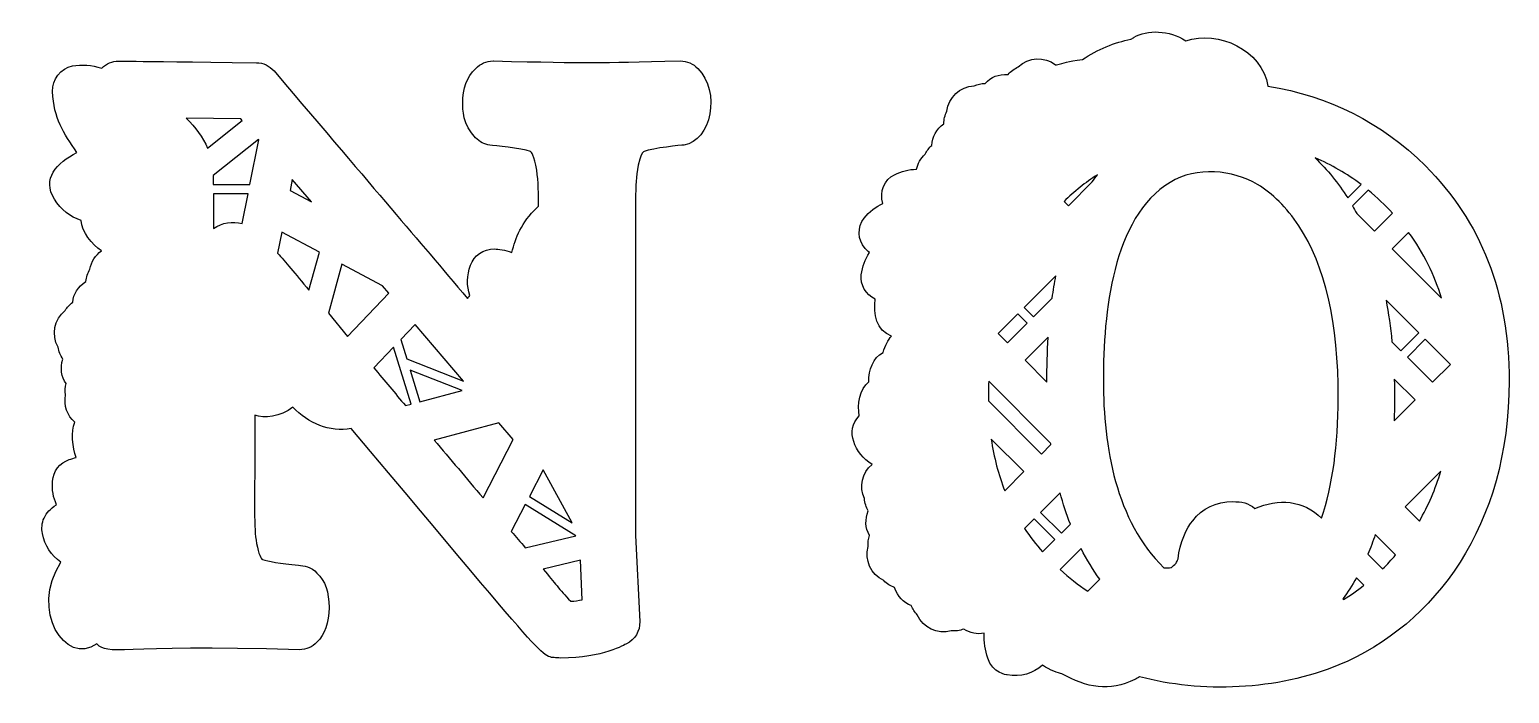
# Model space of a CAD drawing. Header units: millimetres. Extents: x -471 to 1551, y -2688 to 316.
# Drawn here: x -281.1 to 18.3, y -1180.7 to -1046.5 of the extents above; entities that cross this region are included whole.
import ezdxf

# ---------------------------------------------------------------- set-up
doc = ezdxf.new("R2010")
doc.units = ezdxf.units.MM
doc.header["$MEASUREMENT"] = 0
doc.layers.add('Layer 1', color=7, linetype='Continuous')

msp = doc.modelspace()

# ---------------------------------------------------------------- linework, layer by layer
at = {"layer": 'Layer 1', "color": 250}
for points, knots in [([(1.3302, -1074.0033), (-7.5529, -1065.194), (-18.2605, -1059.7941), (-30.5162, -1057.9143), (-30.5162, -1057.9143), (-31.7695, -1050.524), (-40.5235, -1046.4695), (-47.1766, -1048.7363), (-47.1766, -1048.7363), (-50.4017, -1046.4879), (-55.1013, -1046.4511), (-57.5893, -1047.9992), (-57.5893, -1047.9992), (-57.8105, -1048.1282), (-58.0501, -1048.2572), (-58.2528, -1048.4046), (-58.2528, -1048.4046), (-61.478, -1049.0128), (-65.0533, -1050.4319), (-68.0758, -1052.5144), (-68.0758, -1052.5144), (-71.2826, -1052.883), (-71.6696, -1053.1042), (-73.3282, -1053.6017), (-73.3282, -1053.6017), (-73.3835, -1053.5833), (-73.4572, -1053.5649), (-73.5125, -1053.5464), (-73.5125, -1053.5464), (-75.7794, -1051.8325), (-78.9493, -1051.9799), (-81.0503, -1053.9887), (-81.0503, -1053.9887), (-81.8427, -1054.3389), (-82.5615, -1054.8549), (-83.1328, -1055.5184), (-83.1328, -1055.5184), (-85.0679, -1055.4262), (-86.5238, -1055.9975), (-87.7771, -1057.3429), (-87.7771, -1057.3429), (-88.5512, -1057.3429), (-89.2883, -1057.5088), (-89.9886, -1057.8037), (-89.9886, -1057.8037), (-92.919, -1057.9695), (-95.1489, -1060.1627), (-95.4991, -1062.964), (-95.4991, -1062.964), (-95.9045, -1063.7564), (-96.1072, -1064.6227), (-96.1257, -1065.4888), (-96.1257, -1065.4888), (-97.6369, -1066.6131), (-98.4662, -1068.1242), (-98.5215, -1069.8566), (-98.5215, -1069.8566), (-99.1113, -1070.3542), (-99.572, -1070.9624), (-99.9038, -1071.6259), (-99.9038, -1071.6259), (-100.8069, -1072.4552), (-101.3966, -1073.5241), (-101.6546, -1074.6852), (-101.6546, -1074.6852), (-103.2027, -1074.7037), (-104.7323, -1075.0722), (-106.1145, -1075.791), (-106.1145, -1075.791), (-108.1049, -1076.8231), (-109.2475, -1079.1636), (-108.4367, -1081.6332), (-108.4367, -1081.6332), (-109.9111, -1082.2782), (-111.2012, -1083.2734), (-112.2148, -1084.545), (-112.2148, -1084.545), (-113.6707, -1086.3696), (-113.597, -1088.9497), (-112.0489, -1090.6821), (-112.0489, -1090.6821), (-111.7725, -1090.9954), (-111.4776, -1091.2902), (-111.1828, -1091.5482), (-111.1828, -1091.5482), (-112.0674, -1092.8567), (-112.6387, -1094.4048), (-112.823, -1096.0082), (-112.823, -1096.0082), (-113.0626, -1098.1092), (-111.9015, -1100.0996), (-110.0033, -1100.9289), (-110.0033, -1100.9289), (-110.4641, -1103.9329), (-109.7085, -1107.3609), (-106.7413, -1108.4297), (-106.7413, -1108.4297), (-107.3494, -1109.1301), (-108.0497, -1110.3648), (-108.4, -1111.7286), (-108.4, -1111.7286), (-110.4825, -1112.8159), (-111.3303, -1115.2856), (-111.2935, -1117.663), (-111.2935, -1117.663), (-113.1731, -1119.1743), (-113.6706, -1122.2337), (-113.2283, -1124.5742), (-113.2283, -1124.5742), (-116.2324, -1127.4677), (-114.113, -1132.241), (-110.6482, -1134.3604), (-110.6482, -1134.3604), (-112.6754, -1136.0559), (-113.3205, -1138.8572), (-112.1963, -1141.2899), (-112.1963, -1141.2899), (-112.1226, -1142.1745), (-111.8461, -1143.0223), (-111.4038, -1143.7779), (-111.4038, -1143.7779), (-112.0857, -1145.5656), (-112.0673, -1147.0768), (-111.1642, -1148.7539), (-111.1642, -1148.7539), (-111.3853, -1149.4542), (-111.4959, -1150.2283), (-111.4222, -1151.0023), (-111.4222, -1151.0023), (-112.1778, -1153.693), (-110.943, -1156.6234), (-108.2707, -1157.8766), (-108.2707, -1157.8766), (-107.6441, -1158.5032), (-106.9069, -1158.9824), (-106.0776, -1159.2772), (-106.0776, -1159.2772), (-105.4878, -1161.0649), (-104.3268, -1162.3181), (-102.705, -1162.9263), (-102.705, -1162.9263), (-102.4285, -1163.6083), (-102.023, -1164.2533), (-101.4886, -1164.7877), (-101.4886, -1164.7877), (-100.2906, -1167.4231), (-97.4156, -1168.7685), (-94.6328, -1168.0314), (-94.6328, -1168.0314), (-93.785, -1168.1051), (-92.9004, -1167.9945), (-92.0894, -1167.6812), (-92.0894, -1167.6812), (-90.7993, -1168.4368), (-89.3987, -1168.8055), (-87.9243, -1168.5105), (-87.9243, -1168.5105), (-88.1086, -1170.3719), (-87.7032, -1171.8832), (-87.224, -1173.5418), (-87.224, -1173.5418), (-86.3209, -1176.638), (-83.3354, -1176.9144), (-83.3169, -1176.9328), (-83.3169, -1176.9328), (-80.5524, -1177.412), (-78.0276, -1176.638), (-76.1846, -1174.9977), (-76.1846, -1174.9977), (-74.5629, -1176.0114), (-72.9042, -1176.5827), (-72.2407, -1176.7301), (-72.2407, -1176.7301), (-67.191, -1179.4761), (-62.6573, -1180.4898), (-57.4786, -1177.8359), (-57.4786, -1177.8359), (-57.1284, -1177.6884), (-56.8151, -1177.5041), (-56.5018, -1177.3014), (-56.5018, -1177.3014), (-44.1724, -1180.6741), (-28.5809, -1180.0843), (-16.1778, -1174.924), (-16.1778, -1174.924), (3.2839, -1166.7966), (18.2856, -1146.8188), (18.2856, -1117.4973), (18.2856, -1117.4973), (18.3407, -1099.8233), (12.6091, -1085.1902), (1.3302, -1074.0033)], [0, 0, 0, 0, 0.02040816, 0.02040816, 0.02040816, 0.02040816, 0.04081633, 0.04081633, 0.04081633, 0.04081633, 0.06122449, 0.06122449, 0.06122449, 0.06122449, 0.08163265, 0.08163265, 0.08163265, 0.08163265, 0.10204082, 0.10204082, 0.10204082, 0.10204082, 0.12244898, 0.12244898, 0.12244898, 0.12244898, 0.14285714, 0.14285714, 0.14285714, 0.14285714, 0.16326531, 0.16326531, 0.16326531, 0.16326531, 0.18367347, 0.18367347, 0.18367347, 0.18367347, 0.20408163, 0.20408163, 0.20408163, 0.20408163, 0.2244898, 0.2244898, 0.2244898, 0.2244898, 0.24489796, 0.24489796, 0.24489796, 0.24489796, 0.26530612, 0.26530612, 0.26530612, 0.26530612, 0.28571429, 0.28571429, 0.28571429, 0.28571429, 0.30612245, 0.30612245, 0.30612245, 0.30612245, 0.32653061, 0.32653061, 0.32653061, 0.32653061, 0.34693878, 0.34693878, 0.34693878, 0.34693878, 0.36734694, 0.36734694, 0.36734694, 0.36734694, 0.3877551, 0.3877551, 0.3877551, 0.3877551, 0.40816327, 0.40816327, 0.40816327, 0.40816327, 0.42857143, 0.42857143, 0.42857143, 0.42857143, 0.44897959, 0.44897959, 0.44897959, 0.44897959, 0.46938776, 0.46938776, 0.46938776, 0.46938776, 0.48979592, 0.48979592, 0.48979592, 0.48979592, 0.51020408, 0.51020408, 0.51020408, 0.51020408, 0.53061224, 0.53061224, 0.53061224, 0.53061224, 0.55102041, 0.55102041, 0.55102041, 0.55102041, 0.57142857, 0.57142857, 0.57142857, 0.57142857, 0.59183673, 0.59183673, 0.59183673, 0.59183673, 0.6122449, 0.6122449, 0.6122449, 0.6122449, 0.63265306, 0.63265306, 0.63265306, 0.63265306, 0.65306122, 0.65306122, 0.65306122, 0.65306122, 0.67346939, 0.67346939, 0.67346939, 0.67346939, 0.69387755, 0.69387755, 0.69387755, 0.69387755, 0.71428571, 0.71428571, 0.71428571, 0.71428571, 0.73469388, 0.73469388, 0.73469388, 0.73469388, 0.75510204, 0.75510204, 0.75510204, 0.75510204, 0.7755102, 0.7755102, 0.7755102, 0.7755102, 0.79591837, 0.79591837, 0.79591837, 0.79591837, 0.81632653, 0.81632653, 0.81632653, 0.81632653, 0.83673469, 0.83673469, 0.83673469, 0.83673469, 0.85714286, 0.85714286, 0.85714286, 0.85714286, 0.87755102, 0.87755102, 0.87755102, 0.87755102, 0.89795918, 0.89795918, 0.89795918, 0.89795918, 0.91836735, 0.91836735, 0.91836735, 0.91836735, 0.93877551, 0.93877551, 0.93877551, 0.93877551, 0.95918367, 0.95918367, 0.95918367, 0.95918367, 1, 1, 1, 1]), ([(-145.9254, -1054.3204), (-146.8285, -1053.3436), (-148.1001, -1052.7907), (-149.4455, -1052.7907), (-149.4455, -1052.7907), (-167.1563, -1053.1409), (-166.714, -1053.2699), (-187.263, -1052.7907), (-187.263, -1052.7907), (-187.263, -1052.7907), (-187.3552, -1052.7907), (-187.3552, -1052.7907), (-187.3552, -1052.7907), (-188.6821, -1052.7907), (-189.9537, -1053.3437), (-190.8568, -1054.3204), (-190.8568, -1054.3204), (-192.6261, -1056.0343), (-193.4922, -1058.3196), (-193.4922, -1061.342), (-193.4922, -1061.342), (-193.4922, -1062.4478), (-193.4922, -1065.802), (-190.8752, -1068.3268), (-190.8752, -1068.3268), (-190.1196, -1069.1378), (-189.0875, -1069.6538), (-187.9817, -1069.8012), (-187.9817, -1069.8012), (-187.0603, -1069.9118), (-181.7157, -1070.391), (-179.7621, -1071.0729), (-179.7621, -1071.0729), (-179.67, -1071.1466), (-178.9512, -1071.8469), (-178.5089, -1074.8878), (-178.5089, -1074.8878), (-178.1771, -1077.1362), (-178.1219, -1079.8638), (-178.1403, -1082.1675), (-178.1403, -1082.1675), (-178.2324, -1082.2412), (-178.343, -1082.3333), (-178.4351, -1082.4255), (-178.4351, -1082.4255), (-181.734, -1085.4848), (-182.7292, -1088.5441), (-183.5402, -1091.5113), (-183.5402, -1091.5113), (-184.9408, -1091.0137), (-186.2309, -1090.811), (-187.0602, -1090.811), (-187.0602, -1090.811), (-189.3454, -1090.811), (-191.2253, -1092.1195), (-191.9071, -1094.1099), (-191.9071, -1094.1099), (-192.6628, -1096.1371), (-192.6996, -1098.275), (-192.0546, -1100.2469), (-192.0546, -1100.2469), (-192.2205, -1100.4312), (-192.3679, -1100.6339), (-192.4969, -1100.8367), (-192.4969, -1100.8367), (-203.0939, -1088.2861), (-210.263, -1079.9744), (-231.6782, -1054.8179), (-231.6782, -1054.8179), (-232.5813, -1053.7674), (-233.8713, -1053.1592), (-235.2536, -1053.1408), (-235.2536, -1053.1408), (-263.0823, -1052.8091), (-263.0823, -1052.8091), (-263.1191, -1052.8091), (-263.1191, -1052.8091), (-264.4092, -1052.8091), (-265.644, -1053.3435), (-266.5471, -1054.2466), (-266.5471, -1054.2466), (-268.5559, -1053.5647), (-270.6753, -1053.4541), (-272.4446, -1053.8043), (-272.4446, -1053.8043), (-274.8588, -1054.2834), (-276.6097, -1056.495), (-276.4991, -1058.9646), (-276.4991, -1058.9646), (-276.2411, -1064.475), (-274.306, -1067.2579), (-271.56, -1071.3308), (-271.56, -1071.3308), (-275.7066, -1073.3397), (-278.6554, -1076.6754), (-276.1305, -1080.7483), (-276.1305, -1080.7483), (-274.8221, -1082.8493), (-272.9607, -1084.3053), (-270.6753, -1085.0424), (-270.6753, -1085.0424), (-270.6016, -1087.383), (-268.5191, -1089.8894), (-266.6024, -1091.1979), (-266.6024, -1091.1979), (-267.8003, -1092.0641), (-268.6665, -1093.391), (-268.9429, -1094.9023), (-268.9429, -1094.9023), (-269.3853, -1095.6579), (-269.6617, -1096.5056), (-269.7354, -1097.3903), (-269.7354, -1097.3903), (-271.3757, -1098.4224), (-272.2603, -1099.9151), (-272.4261, -1101.5922), (-272.4261, -1101.5922), (-273.0343, -1102.0345), (-273.5504, -1102.6058), (-273.9374, -1103.2509), (-273.9374, -1103.2509), (-276.1674, -1105.057), (-276.7939, -1108.1348), (-275.3749, -1110.6597), (-275.3749, -1110.6597), (-275.2274, -1111.5258), (-274.8958, -1112.3552), (-274.3981, -1113.0739), (-274.3981, -1113.0739), (-275.0248, -1114.9538), (-274.693, -1116.6861), (-273.7715, -1118.0315), (-273.7715, -1118.0315), (-273.9374, -1118.7502), (-273.9927, -1119.5243), (-273.8637, -1120.2983), (-273.8637, -1120.2983), (-274.2875, -1122.4546), (-273.4951, -1124.5371), (-271.9654, -1125.8457), (-271.9654, -1125.8457), (-272.8132, -1127.7255), (-272.4814, -1130.9691), (-271.7258, -1132.9595), (-271.7258, -1132.9595), (-272.1681, -1133.0885), (-272.6473, -1133.236), (-273.1264, -1133.4018), (-273.1264, -1133.4018), (-275.0431, -1134.0468), (-276.3516, -1135.7792), (-276.4991, -1137.7881), (-276.4991, -1137.7881), (-276.6281, -1139.4652), (-276.3516, -1141.0685), (-275.7066, -1142.5245), (-275.7066, -1142.5245), (-276.9414, -1143.4091), (-277.7155, -1144.1094), (-278.213, -1145.2336), (-278.213, -1145.2336), (-278.6553, -1146.2104), (-278.7659, -1147.3162), (-278.5448, -1148.3667), (-278.5448, -1148.3667), (-278.084, -1150.7809), (-276.7755, -1152.7898), (-274.822, -1154.1536), (-274.822, -1154.1536), (-281.1433, -1163.9397), (-273.9005, -1175.1818), (-267.5607, -1170.6849), (-267.5607, -1170.6849), (-264.6857, -1173.1729), (-264.5014, -1170.7586), (-226.518, -1171.846), (-226.518, -1171.846), (-225.191, -1171.846), (-223.9194, -1171.2931), (-223.0163, -1170.3163), (-223.0163, -1170.3163), (-221.3576, -1168.7314), (-220.5468, -1166.4277), (-220.5468, -1163.3131), (-220.5468, -1163.3131), (-220.5468, -1160.1616), (-221.3209, -1157.9317), (-222.9795, -1156.3466), (-222.9795, -1156.3466), (-224.2143, -1155.0197), (-225.5412, -1154.8907), (-226.7391, -1154.7617), (-226.7391, -1154.7617), (-230.4619, -1154.3747), (-232.9315, -1153.9876), (-234.0373, -1153.6006), (-234.0373, -1153.6006), (-234.24, -1153.4348), (-234.8297, -1152.5502), (-235.1983, -1150.3386), (-235.1983, -1150.3386), (-235.825, -1146.7448), (-235.5485, -1144.478), (-235.5485, -1124.4266), (-235.5485, -1124.4266), (-233.6871, -1125.0901), (-230.3882, -1124.8321), (-227.8449, -1122.7864), (-227.8449, -1122.7864), (-224.7303, -1126.0852), (-220.4546, -1127.9098), (-216.05, -1127.0989), (-216.05, -1127.0989), (-172.9432, -1178.3516), (-178.1956, -1172.8412), (-173.6066, -1173.5415), (-173.6066, -1173.5415), (-165.0553, -1173.5415), (-160.669, -1170.7587), (-160.3373, -1170.6665), (-160.3373, -1170.6665), (-158.6234, -1169.8187), (-157.5728, -1168.0495), (-157.665, -1166.1512), (-157.665, -1166.1512), (-157.665, -1166.1512), (-158.4943, -1148.7537), (-158.4943, -1148.7537), (-158.4943, -1148.7537), (-158.4943, -1148.7537), (-158.4944, -1080.859), (-158.4944, -1080.859), (-158.4944, -1080.859), (-158.4944, -1072.0128), (-156.8174, -1071.1097), (-156.7989, -1071.0913), (-156.7989, -1071.0913), (-154.956, -1070.3725), (-149.2796, -1069.8565), (-148.7267, -1069.7828), (-148.7267, -1069.7828), (-143.2347, -1069.0825), (-141.1706, -1058.9094), (-145.9254, -1054.3204)], [0, 0, 0, 0, 0.01612903, 0.01612903, 0.01612903, 0.01612903, 0.03225806, 0.03225806, 0.03225806, 0.03225806, 0.0483871, 0.0483871, 0.0483871, 0.0483871, 0.06451613, 0.06451613, 0.06451613, 0.06451613, 0.08064516, 0.08064516, 0.08064516, 0.08064516, 0.09677419, 0.09677419, 0.09677419, 0.09677419, 0.11290323, 0.11290323, 0.11290323, 0.11290323, 0.12903226, 0.12903226, 0.12903226, 0.12903226, 0.14516129, 0.14516129, 0.14516129, 0.14516129, 0.16129032, 0.16129032, 0.16129032, 0.16129032, 0.17741935, 0.17741935, 0.17741935, 0.17741935, 0.19354839, 0.19354839, 0.19354839, 0.19354839, 0.20967742, 0.20967742, 0.20967742, 0.20967742, 0.22580645, 0.22580645, 0.22580645, 0.22580645, 0.24193548, 0.24193548, 0.24193548, 0.24193548, 0.25806452, 0.25806452, 0.25806452, 0.25806452, 0.27419355, 0.27419355, 0.27419355, 0.27419355, 0.29032258, 0.29032258, 0.29032258, 0.29032258, 0.30645161, 0.30645161, 0.30645161, 0.30645161, 0.32258065, 0.32258065, 0.32258065, 0.32258065, 0.33870968, 0.33870968, 0.33870968, 0.33870968, 0.35483871, 0.35483871, 0.35483871, 0.35483871, 0.37096774, 0.37096774, 0.37096774, 0.37096774, 0.38709677, 0.38709677, 0.38709677, 0.38709677, 0.40322581, 0.40322581, 0.40322581, 0.40322581, 0.41935484, 0.41935484, 0.41935484, 0.41935484, 0.43548387, 0.43548387, 0.43548387, 0.43548387, 0.4516129, 0.4516129, 0.4516129, 0.4516129, 0.46774194, 0.46774194, 0.46774194, 0.46774194, 0.48387097, 0.48387097, 0.48387097, 0.48387097, 0.5, 0.5, 0.5, 0.5, 0.51612903, 0.51612903, 0.51612903, 0.51612903, 0.53225806, 0.53225806, 0.53225806, 0.53225806, 0.5483871, 0.5483871, 0.5483871, 0.5483871, 0.56451613, 0.56451613, 0.56451613, 0.56451613, 0.58064516, 0.58064516, 0.58064516, 0.58064516, 0.59677419, 0.59677419, 0.59677419, 0.59677419, 0.61290323, 0.61290323, 0.61290323, 0.61290323, 0.62903226, 0.62903226, 0.62903226, 0.62903226, 0.64516129, 0.64516129, 0.64516129, 0.64516129, 0.66129032, 0.66129032, 0.66129032, 0.66129032, 0.67741935, 0.67741935, 0.67741935, 0.67741935, 0.69354839, 0.69354839, 0.69354839, 0.69354839, 0.70967742, 0.70967742, 0.70967742, 0.70967742, 0.72580645, 0.72580645, 0.72580645, 0.72580645, 0.74193548, 0.74193548, 0.74193548, 0.74193548, 0.75806452, 0.75806452, 0.75806452, 0.75806452, 0.77419355, 0.77419355, 0.77419355, 0.77419355, 0.79032258, 0.79032258, 0.79032258, 0.79032258, 0.80645161, 0.80645161, 0.80645161, 0.80645161, 0.82258065, 0.82258065, 0.82258065, 0.82258065, 0.83870968, 0.83870968, 0.83870968, 0.83870968, 0.85483871, 0.85483871, 0.85483871, 0.85483871, 0.87096774, 0.87096774, 0.87096774, 0.87096774, 0.88709677, 0.88709677, 0.88709677, 0.88709677, 0.90322581, 0.90322581, 0.90322581, 0.90322581, 0.91935484, 0.91935484, 0.91935484, 0.91935484, 0.93548387, 0.93548387, 0.93548387, 0.93548387, 0.9516129, 0.9516129, 0.9516129, 0.9516129, 0.96774194, 0.96774194, 0.96774194, 0.96774194, 1, 1, 1, 1]), ([(-238.4053, -1064.4935), (-238.4053, -1064.4935), (-238.1104, -1064.8437), (-238.1104, -1064.8437), (-238.1104, -1064.8437), (-238.1104, -1064.8437), (-245.1137, -1070.4279), (-245.1137, -1070.4279), (-245.1137, -1070.4279), (-246.0905, -1068.2531), (-247.5832, -1066.1522), (-249.4263, -1064.3645), (-249.4263, -1064.3645), (-249.4263, -1064.3645), (-238.4053, -1064.4935), (-238.4053, -1064.4935)], [0, 0, 0, 0, 0.2, 0.2, 0.2, 0.2, 0.4, 0.4, 0.4, 0.4, 0.6, 0.6, 0.6, 0.6, 1, 1, 1, 1]), ([(-234.8483, -1068.6771), (-234.8483, -1068.6771), (-234.7562, -1068.7692), (-234.7562, -1068.7692), (-234.7562, -1068.7692), (-234.7562, -1068.7692), (-236.5623, -1077.7813), (-236.5623, -1077.7813), (-236.5623, -1077.7813), (-236.5623, -1077.7813), (-243.971, -1077.7813), (-243.971, -1077.7813), (-243.971, -1077.7813), (-243.971, -1077.7813), (-243.9895, -1075.9383), (-243.9895, -1075.9383), (-243.9895, -1075.9383), (-243.9895, -1075.9383), (-234.8483, -1068.6771), (-234.8483, -1068.6771)], [0, 0, 0, 0, 0.16666667, 0.16666667, 0.16666667, 0.16666667, 0.33333333, 0.33333333, 0.33333333, 0.33333333, 0.5, 0.5, 0.5, 0.5, 0.66666667, 0.66666667, 0.66666667, 0.66666667, 1, 1, 1, 1]), ([(-19.6981, -1145.2523), (-23.2734, -1141.6032), (-28.4706, -1141.1609), (-33.1701, -1143.3172), (-33.1701, -1143.3172), (-34.4417, -1142.1008), (-35.8976, -1141.8981), (-37.63, -1141.8981), (-37.63, -1141.8981), (-41.0211, -1141.8981), (-43.8408, -1143.225), (-45.7575, -1145.7499), (-45.7575, -1145.7499), (-46.808, -1147.1322), (-48.5588, -1150.2467), (-48.6693, -1153.4904), (-48.6693, -1153.4904), (-48.8537, -1153.7852), (-49.0011, -1154.0433), (-49.1301, -1154.3197), (-49.1301, -1154.3197), (-49.4619, -1154.7067), (-49.8304, -1155.0384), (-50.0516, -1155.2043), (-50.0516, -1155.2043), (-50.2174, -1155.2411), (-50.4017, -1155.3517), (-51.5997, -1155.2596), (-51.5997, -1155.2596), (-61.2937, -1145.8421), (-63.8369, -1130.8219), (-63.8369, -1117.442), (-63.8369, -1117.442), (-63.8369, -1103.7857), (-62.0124, -1084.4346), (-50.328, -1077.3392), (-50.328, -1077.3392), (-44.9466, -1074.0587), (-37.6853, -1074.8143), (-32.6355, -1077.7815), (-32.6355, -1077.7815), (-29.5762, -1079.5692), (-26.7749, -1082.3705), (-24.2869, -1086.1117), (-24.2869, -1086.1117), (-18.9792, -1094.0918), (-16.2885, -1105.813), (-16.2885, -1120.9437), (-16.2885, -1120.9437), (-16.307, -1130.5086), (-17.4497, -1138.6545), (-19.6981, -1145.2523)], [0, 0, 0, 0, 0.07142857, 0.07142857, 0.07142857, 0.07142857, 0.14285714, 0.14285714, 0.14285714, 0.14285714, 0.21428571, 0.21428571, 0.21428571, 0.21428571, 0.28571429, 0.28571429, 0.28571429, 0.28571429, 0.35714286, 0.35714286, 0.35714286, 0.35714286, 0.42857143, 0.42857143, 0.42857143, 0.42857143, 0.5, 0.5, 0.5, 0.5, 0.57142857, 0.57142857, 0.57142857, 0.57142857, 0.64285714, 0.64285714, 0.64285714, 0.64285714, 0.71428571, 0.71428571, 0.71428571, 0.71428571, 0.78571429, 0.78571429, 0.78571429, 0.78571429, 0.85714286, 0.85714286, 0.85714286, 0.85714286, 1, 1, 1, 1]), ([(-20.9512, -1072.3632), (-17.6892, -1073.7638), (-14.593, -1075.5883), (-11.6627, -1077.7815), (-11.6627, -1077.7815), (-11.6627, -1077.7815), (-14.3719, -1080.4907), (-14.3719, -1080.4907), (-14.3719, -1080.4907), (-16.2701, -1077.5235), (-18.5001, -1074.7591), (-20.9881, -1072.4001), (-20.9881, -1072.4001), (-20.9881, -1072.4001), (-20.9512, -1072.3632), (-20.9512, -1072.3632)], [0, 0, 0, 0, 0.2, 0.2, 0.2, 0.2, 0.4, 0.4, 0.4, 0.4, 0.6, 0.6, 0.6, 0.6, 1, 1, 1, 1]), ([(-227.9925, -1076.7492), (-227.9925, -1076.7492), (-224.1223, -1081.3013), (-224.1223, -1081.3013), (-224.1223, -1081.3013), (-224.1223, -1081.3013), (-228.4348, -1078.9976), (-228.4348, -1078.9976), (-228.4348, -1078.9976), (-228.4348, -1078.9976), (-227.9925, -1076.7492), (-227.9925, -1076.7492)], [0, 0, 0, 0, 0.25, 0.25, 0.25, 0.25, 0.5, 0.5, 0.5, 0.5, 1, 1, 1, 1]), ([(-65.0349, -1075.791), (-65.3851, -1076.2702), (-65.7352, -1076.7494), (-66.0854, -1077.247), (-66.0854, -1077.247), (-66.0854, -1077.247), (-70.914, -1082.0755), (-70.914, -1082.0755), (-70.914, -1082.0755), (-70.914, -1082.0755), (-71.7986, -1081.1909), (-71.7986, -1081.1909), (-71.7986, -1081.1909), (-69.716, -1079.1821), (-67.4492, -1077.376), (-65.0349, -1075.791)], [0, 0, 0, 0, 0.2, 0.2, 0.2, 0.2, 0.4, 0.4, 0.4, 0.4, 0.6, 0.6, 0.6, 0.6, 1, 1, 1, 1]), ([(-243.8972, -1086.6828), (-243.8972, -1086.6828), (-243.9525, -1079.6427), (-243.9525, -1079.6427), (-243.9525, -1079.6427), (-243.9525, -1079.6427), (-236.9309, -1079.6427), (-236.9309, -1079.6427), (-236.9309, -1079.6427), (-236.9309, -1079.6427), (-238.1473, -1085.6876), (-238.1473, -1085.6876), (-238.1473, -1085.6876), (-240.0086, -1085.1716), (-242.1649, -1085.4112), (-243.8972, -1086.6828)], [0, 0, 0, 0, 0.2, 0.2, 0.2, 0.2, 0.4, 0.4, 0.4, 0.4, 0.6, 0.6, 0.6, 0.6, 1, 1, 1, 1]), ([(-8.9351, -1087.2358), (-8.9351, -1087.2358), (-12.5658, -1083.6052), (-12.5658, -1083.6052), (-12.5658, -1083.6052), (-12.8422, -1083.1076), (-13.1187, -1082.6099), (-13.3951, -1082.1124), (-13.3951, -1082.1124), (-13.3951, -1082.1124), (-10.2252, -1078.9425), (-10.2252, -1078.9425), (-10.2252, -1078.9425), (-8.4744, -1080.3801), (-6.7973, -1081.9465), (-5.2861, -1083.5868), (-5.2861, -1083.5868), (-5.2861, -1083.5868), (-8.9351, -1087.2358), (-8.9351, -1087.2358)], [0, 0, 0, 0, 0.16666667, 0.16666667, 0.16666667, 0.16666667, 0.33333333, 0.33333333, 0.33333333, 0.33333333, 0.5, 0.5, 0.5, 0.5, 0.66666667, 0.66666667, 0.66666667, 0.66666667, 1, 1, 1, 1]), ([(-224.6015, -1099.1228), (-227.4212, -1095.7502), (-229.4301, -1093.3728), (-230.9597, -1091.6404), (-230.9597, -1091.6404), (-230.9597, -1091.6404), (-230.1119, -1087.42), (-230.1119, -1087.42), (-230.1119, -1087.42), (-230.1119, -1087.42), (-222.5005, -1091.4745), (-222.5005, -1091.4745), (-222.5005, -1091.4745), (-222.5005, -1091.4745), (-224.6015, -1099.1228), (-224.6015, -1099.1228)], [0, 0, 0, 0, 0.2, 0.2, 0.2, 0.2, 0.4, 0.4, 0.4, 0.4, 0.6, 0.6, 0.6, 0.6, 1, 1, 1, 1]), ([(4.6106, -1100.7632), (4.6106, -1100.7632), (-5.3782, -1090.7744), (-5.3782, -1090.7744), (-5.3782, -1090.7744), (-5.3782, -1090.7744), (-2.0609, -1087.457), (-2.0609, -1087.457), (-2.0609, -1087.457), (1.0169, -1091.6589), (3.1731, -1096.1005), (4.6106, -1100.7632)], [0, 0, 0, 0, 0.25, 0.25, 0.25, 0.25, 0.5, 0.5, 0.5, 0.5, 1, 1, 1, 1]), ([(-216.7873, -1108.485), (-216.7873, -1108.485), (-220.6759, -1103.8223), (-220.6759, -1103.8223), (-220.6759, -1103.8223), (-220.6759, -1103.8223), (-217.9668, -1093.8888), (-217.9668, -1093.8888), (-217.9668, -1093.8888), (-217.9668, -1093.8888), (-209.6919, -1098.2934), (-209.6919, -1098.2934), (-209.6919, -1098.2934), (-209.6919, -1098.2934), (-208.4571, -1099.7494), (-208.4571, -1099.7494), (-208.4571, -1099.7494), (-208.4571, -1099.7494), (-216.7873, -1108.485), (-216.7873, -1108.485)], [0, 0, 0, 0, 0.16666667, 0.16666667, 0.16666667, 0.16666667, 0.33333333, 0.33333333, 0.33333333, 0.33333333, 0.5, 0.5, 0.5, 0.5, 0.66666667, 0.66666667, 0.66666667, 0.66666667, 1, 1, 1, 1]), ([(-73.4388, -1096.2295), (-73.7337, -1097.6854), (-73.9733, -1099.1967), (-74.1944, -1100.7448), (-74.1944, -1100.7448), (-74.1944, -1100.7448), (-77.9541, -1104.5044), (-77.9541, -1104.5044), (-77.9541, -1104.5044), (-77.9541, -1104.5044), (-79.8339, -1102.6245), (-79.8339, -1102.6245), (-79.8339, -1102.6245), (-79.8339, -1102.6245), (-73.4388, -1096.2295), (-73.4388, -1096.2295)], [0, 0, 0, 0, 0.2, 0.2, 0.2, 0.2, 0.4, 0.4, 0.4, 0.4, 0.6, 0.6, 0.6, 0.6, 1, 1, 1, 1]), ([(-5.4335, -1109.5541), (-5.71, -1106.6423), (-6.1154, -1103.8225), (-6.6314, -1101.1502), (-6.6314, -1101.1502), (-6.6314, -1101.1502), (-0.0152, -1107.7664), (-0.0152, -1107.7664), (-0.0152, -1107.7664), (-0.0152, -1107.7664), (-3.6274, -1111.3786), (-3.6274, -1111.3786), (-3.6274, -1111.3786), (-3.6274, -1111.3786), (-5.4335, -1109.5541), (-5.4335, -1109.5541)], [0, 0, 0, 0, 0.2, 0.2, 0.2, 0.2, 0.4, 0.4, 0.4, 0.4, 0.6, 0.6, 0.6, 0.6, 1, 1, 1, 1]), ([(-81.1424, -1103.9146), (-81.1424, -1103.9146), (-79.2626, -1105.7945), (-79.2626, -1105.7945), (-79.2626, -1105.7945), (-79.2626, -1105.7945), (-83.2249, -1109.7568), (-83.2249, -1109.7568), (-83.2249, -1109.7568), (-83.2249, -1109.7568), (-85.1048, -1107.877), (-85.1048, -1107.877), (-85.1048, -1107.877), (-85.1048, -1107.877), (-81.1424, -1103.9146), (-81.1424, -1103.9146)], [0, 0, 0, 0, 0.2, 0.2, 0.2, 0.2, 0.4, 0.4, 0.4, 0.4, 0.6, 0.6, 0.6, 0.6, 1, 1, 1, 1]), ([(-193.3633, -1117.5339), (-193.3633, -1117.5339), (-204.8265, -1113.0371), (-204.8265, -1113.0371), (-204.8265, -1113.0371), (-204.8265, -1113.0371), (-206.0429, -1109.1116), (-206.0429, -1109.1116), (-206.0429, -1109.1116), (-206.0429, -1109.1116), (-203.1126, -1106.0523), (-203.1126, -1106.0523), (-203.1126, -1106.0523), (-203.1126, -1106.0523), (-193.3633, -1117.5339), (-193.3633, -1117.5339)], [0, 0, 0, 0, 0.2, 0.2, 0.2, 0.2, 0.4, 0.4, 0.4, 0.4, 0.6, 0.6, 0.6, 0.6, 1, 1, 1, 1]), ([(-211.498, -1114.8248), (-211.498, -1114.8248), (-207.4988, -1110.6413), (-207.4988, -1110.6413), (-207.4988, -1110.6413), (-207.4988, -1110.6413), (-203.9234, -1122.1783), (-203.9234, -1122.1783), (-203.9234, -1122.1783), (-203.9234, -1122.1783), (-205.0845, -1122.4916), (-205.0845, -1122.4916), (-205.0845, -1122.4916), (-207.1671, -1119.9851), (-209.2865, -1117.4602), (-211.498, -1114.8248)], [0, 0, 0, 0, 0.2, 0.2, 0.2, 0.2, 0.4, 0.4, 0.4, 0.4, 0.6, 0.6, 0.6, 0.6, 1, 1, 1, 1]), ([(-75.2634, -1117.7184), (-75.2634, -1117.7184), (-79.668, -1113.3138), (-79.668, -1113.3138), (-79.668, -1113.3138), (-79.668, -1113.3138), (-74.9869, -1108.6327), (-74.9869, -1108.6327), (-74.9869, -1108.6327), (-75.1896, -1111.6919), (-75.2634, -1114.8619), (-75.2634, -1117.7184)], [0, 0, 0, 0, 0.25, 0.25, 0.25, 0.25, 0.5, 0.5, 0.5, 0.5, 1, 1, 1, 1]), ([(-2.3005, -1112.6687), (-2.3005, -1112.6687), (1.3117, -1109.0565), (1.3117, -1109.0565), (1.3117, -1109.0565), (1.3117, -1109.0565), (6.3983, -1114.1431), (6.3983, -1114.1431), (6.3983, -1114.1431), (6.3983, -1114.1431), (2.7861, -1117.7553), (2.7861, -1117.7553), (2.7861, -1117.7553), (2.7861, -1117.7553), (-2.3005, -1112.6687), (-2.3005, -1112.6687)], [0, 0, 0, 0, 0.2, 0.2, 0.2, 0.2, 0.4, 0.4, 0.4, 0.4, 0.6, 0.6, 0.6, 0.6, 1, 1, 1, 1]), ([(-193.6028, -1119.4138), (-193.6028, -1119.4138), (-202.1357, -1121.699), (-202.1357, -1121.699), (-202.1357, -1121.699), (-202.1357, -1121.699), (-204.1261, -1115.2855), (-204.1261, -1115.2855), (-204.1261, -1115.2855), (-204.1261, -1115.2855), (-193.6028, -1119.4138), (-193.6028, -1119.4138)], [0, 0, 0, 0, 0.25, 0.25, 0.25, 0.25, 0.5, 0.5, 0.5, 0.5, 1, 1, 1, 1]), ([(-87.0398, -1117.5526), (-87.0398, -1117.5526), (-74.5077, -1130.0847), (-74.5077, -1130.0847), (-74.5077, -1130.0847), (-74.4892, -1130.1769), (-74.4892, -1130.2874), (-74.4708, -1130.3796), (-74.4708, -1130.3796), (-74.4708, -1130.3796), (-76.3691, -1132.2778), (-76.3691, -1132.2778), (-76.3691, -1132.2778), (-76.3691, -1132.2778), (-87.1135, -1121.5334), (-87.1135, -1121.5334), (-87.1135, -1121.5334), (-87.1136, -1120.4276), (-87.0952, -1118.99), (-87.0398, -1117.5526)], [0, 0, 0, 0, 0.16666667, 0.16666667, 0.16666667, 0.16666667, 0.33333333, 0.33333333, 0.33333333, 0.33333333, 0.5, 0.5, 0.5, 0.5, 0.66666667, 0.66666667, 0.66666667, 0.66666667, 1, 1, 1, 1]), ([(-4.9543, -1117.1287), (-4.9543, -1117.1287), (-0.7524, -1121.3307), (-0.7524, -1121.3307), (-0.7524, -1121.3307), (-0.7524, -1121.3307), (-4.9912, -1125.551), (-4.9912, -1125.551), (-4.9912, -1125.551), (-4.8806, -1122.6944), (-4.8806, -1119.8378), (-4.9543, -1117.1287)], [0, 0, 0, 0, 0.25, 0.25, 0.25, 0.25, 0.5, 0.5, 0.5, 0.5, 1, 1, 1, 1]), ([(-199.2423, -1129.4395), (-199.2423, -1129.4395), (-186.2126, -1125.9378), (-186.2126, -1125.9378), (-186.2126, -1125.9378), (-186.2126, -1125.9378), (-183.3008, -1129.3658), (-183.3008, -1129.3658), (-183.3008, -1129.3658), (-183.3008, -1129.3658), (-189.3826, -1141.1423), (-189.3826, -1141.1423), (-189.3826, -1141.1423), (-192.7735, -1137.1246), (-196.0171, -1133.2729), (-199.2423, -1129.4395)], [0, 0, 0, 0, 0.2, 0.2, 0.2, 0.2, 0.4, 0.4, 0.4, 0.4, 0.6, 0.6, 0.6, 0.6, 1, 1, 1, 1]), ([(-83.7963, -1139.705), (-85.0679, -1136.4798), (-85.9894, -1132.9597), (-86.5238, -1129.237), (-86.5238, -1129.237), (-86.5238, -1129.237), (-79.926, -1135.8348), (-79.926, -1135.8348), (-79.926, -1135.8348), (-79.926, -1135.8348), (-83.7963, -1139.705), (-83.7963, -1139.705)], [0, 0, 0, 0, 0.25, 0.25, 0.25, 0.25, 0.5, 0.5, 0.5, 0.5, 1, 1, 1, 1]), ([(-177.2005, -1135.466), (-177.2005, -1135.466), (-171.3583, -1146.1551), (-171.3583, -1146.1551), (-171.3583, -1146.1551), (-171.3583, -1146.1551), (-179.9834, -1140.8474), (-179.9834, -1140.8474), (-179.9834, -1140.8474), (-179.9834, -1140.8474), (-177.2005, -1135.466), (-177.2005, -1135.466)], [0, 0, 0, 0, 0.25, 0.25, 0.25, 0.25, 0.5, 0.5, 0.5, 0.5, 1, 1, 1, 1]), ([(0.1138, -1145.8605), (0.1138, -1145.8605), (-2.7796, -1142.967), (-2.7796, -1142.967), (-2.7796, -1142.967), (-2.7796, -1142.967), (4.4632, -1135.7242), (4.4632, -1135.7242), (4.4632, -1135.7242), (3.3759, -1139.3363), (1.9383, -1142.709), (0.1138, -1145.8605)], [0, 0, 0, 0, 0.25, 0.25, 0.25, 0.25, 0.5, 0.5, 0.5, 0.5, 1, 1, 1, 1]), ([(-72.5726, -1140.1104), (-71.9828, -1142.322), (-71.301, -1144.4414), (-70.5085, -1146.4686), (-70.5085, -1146.4686), (-70.5085, -1146.4686), (-72.333, -1148.2932), (-72.333, -1148.2932), (-72.333, -1148.2932), (-72.333, -1148.2932), (-76.535, -1144.0912), (-76.535, -1144.0912), (-76.535, -1144.0912), (-76.535, -1144.0912), (-72.5726, -1140.1104), (-72.5726, -1140.1104)], [0, 0, 0, 0, 0.2, 0.2, 0.2, 0.2, 0.4, 0.4, 0.4, 0.4, 0.6, 0.6, 0.6, 0.6, 1, 1, 1, 1]), ([(-180.8496, -1151.2233), (-181.7895, -1150.0991), (-182.7294, -1149.0117), (-183.6509, -1147.9244), (-183.6509, -1147.9244), (-183.6509, -1147.9244), (-180.8312, -1142.4692), (-180.8312, -1142.4692), (-180.8312, -1142.4692), (-180.8312, -1142.4692), (-170.5659, -1148.7906), (-170.5659, -1148.7906), (-170.5659, -1148.7906), (-170.5659, -1148.7906), (-180.8496, -1151.2233), (-180.8496, -1151.2233)], [0, 0, 0, 0, 0.2, 0.2, 0.2, 0.2, 0.4, 0.4, 0.4, 0.4, 0.6, 0.6, 0.6, 0.6, 1, 1, 1, 1]), ([(-76.1295, -1152.0713), (-77.4749, -1150.56), (-78.6912, -1148.9751), (-79.797, -1147.3348), (-79.797, -1147.3348), (-79.797, -1147.3348), (-77.8435, -1145.3813), (-77.8435, -1145.3813), (-77.8435, -1145.3813), (-77.8435, -1145.3813), (-73.6415, -1149.5832), (-73.6415, -1149.5832), (-73.6415, -1149.5832), (-73.6415, -1149.5832), (-76.1295, -1152.0713), (-76.1295, -1152.0713)], [0, 0, 0, 0, 0.2, 0.2, 0.2, 0.2, 0.4, 0.4, 0.4, 0.4, 0.6, 0.6, 0.6, 0.6, 1, 1, 1, 1]), ([(-7.3134, -1155.5176), (-7.3134, -1155.5176), (-10.299, -1152.532), (-10.299, -1152.532), (-10.299, -1152.532), (-9.7645, -1151.2603), (-9.2669, -1149.9334), (-8.8062, -1148.5512), (-8.8062, -1148.5512), (-8.8062, -1148.5512), (-4.6964, -1152.661), (-4.6964, -1152.661), (-4.6964, -1152.661), (-5.5073, -1153.6562), (-6.3919, -1154.5961), (-7.3134, -1155.5176)], [0, 0, 0, 0, 0.2, 0.2, 0.2, 0.2, 0.4, 0.4, 0.4, 0.4, 0.6, 0.6, 0.6, 0.6, 1, 1, 1, 1]), ([(-66.9885, -1160.0329), (-68.9236, -1158.7244), (-70.8034, -1157.25), (-72.5911, -1155.6282), (-72.5911, -1155.6282), (-72.5911, -1155.6282), (-68.3338, -1151.371), (-68.3338, -1151.371), (-68.3338, -1151.371), (-67.1727, -1153.6747), (-65.9195, -1155.7204), (-64.5741, -1157.6002), (-64.5741, -1157.6002), (-64.5741, -1157.6002), (-66.9885, -1160.0329), (-66.9885, -1160.0329)], [0, 0, 0, 0, 0.2, 0.2, 0.2, 0.2, 0.4, 0.4, 0.4, 0.4, 0.6, 0.6, 0.6, 0.6, 1, 1, 1, 1]), ([(-171.6164, -1162.0599), (-174.0859, -1159.5166), (-174.7125, -1158.4846), (-177.2006, -1155.5358), (-177.2006, -1155.5358), (-177.2006, -1155.5358), (-169.6813, -1153.7665), (-169.6813, -1153.7665), (-169.6813, -1153.7665), (-169.6813, -1153.7665), (-169.2943, -1161.765), (-169.2943, -1161.765), (-169.2943, -1161.765), (-170.0314, -1161.894), (-170.8054, -1161.9861), (-171.6164, -1162.0599)], [0, 0, 0, 0, 0.2, 0.2, 0.2, 0.2, 0.4, 0.4, 0.4, 0.4, 0.6, 0.6, 0.6, 0.6, 1, 1, 1, 1]), ([(-15.2196, -1161.673), (-15.2196, -1161.673), (-15.3486, -1161.544), (-15.3486, -1161.544), (-15.3486, -1161.544), (-14.3719, -1160.2356), (-13.4688, -1158.8165), (-12.6211, -1157.3052), (-12.6211, -1157.3052), (-12.6211, -1157.3052), (-11.1098, -1158.8165), (-11.1098, -1158.8165), (-11.1098, -1158.8165), (-12.4183, -1159.8669), (-13.8006, -1160.8253), (-15.2196, -1161.673)], [0, 0, 0, 0, 0.2, 0.2, 0.2, 0.2, 0.4, 0.4, 0.4, 0.4, 0.6, 0.6, 0.6, 0.6, 1, 1, 1, 1])]:
    msp.add_open_spline(points, degree=3, knots=knots, dxfattribs=at)

doc.saveas('drawing.dxf')
